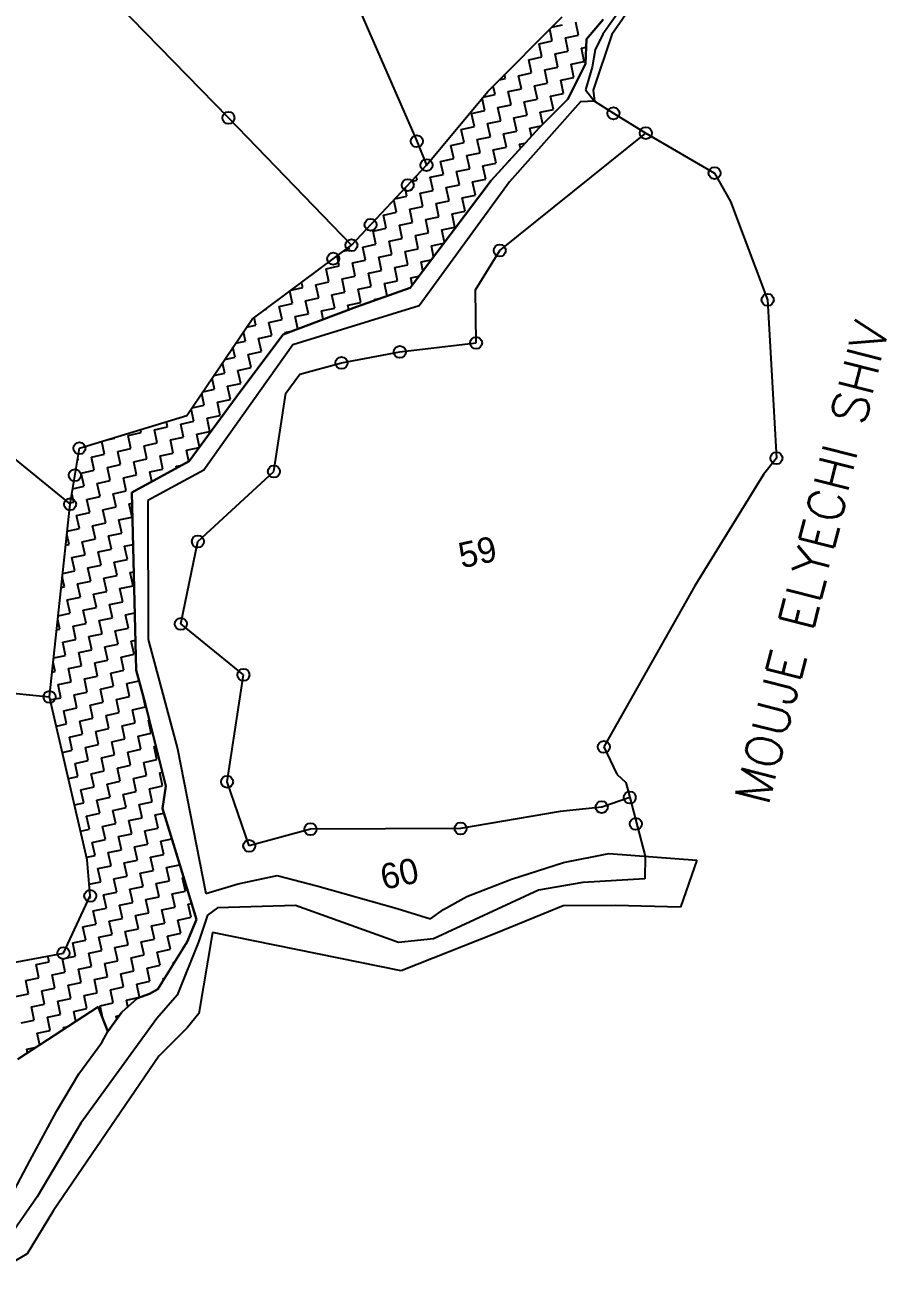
# Model space of a CAD drawing. Header units: metres. Extents: x 328584 to 331613, y 1804654 to 1807240.
# Drawn here: x 330993 to 331588, y 1805501 to 1806360 of the extents above; entities that cross this region are included whole.
import ezdxf

# ---------------------------------------------------------------- set-up
doc = ezdxf.new("R2010")
doc.units = ezdxf.units.M
doc.linetypes.add('DASHDOT', pattern=[25.4, 12.7, -6.35, 0, -6.35])
for name, color, linetype in [('OFF', 1, 'Continuous'), ('POLY_HATCH', 12, 'Continuous'), ('POLY_PARCEL', 6, 'Continuous'), ('POLY_WATER', 4, 'Continuous'), ('TEXT_MAPOUT', 7, 'Continuous'), ('TEXT_PARCEL', 7, 'Continuous'), ('V-BOUND_LINE', 7, 'Continuous'), ('V_BOUND_STREAM_LINE', 7, 'DASHDOT')]:
    doc.layers.add(name, color=color, linetype=linetype)
doc.styles.get("Standard").update_dxf_attribs({"font": 'simplex.shx'})
doc.styles.add('TEXT_MAP', font='', dxfattribs={"height": 0.5})
doc.styles.get('TEXT_MAP').set_extended_font_data('Kruti Dev 050')

msp = doc.modelspace()

# ---------------------------------------------------------------- linework, layer by layer
for centre in [(331399.37, 1806298.71), (331133.33, 1806295.62), (331421.76, 1806285.04), (331263.51, 1806279.4), (331270.22, 1806262.93), (331469.32, 1806257.41), (331257.24, 1806249.08), (331231.59, 1806221.71), (331218.29, 1806207.51), (331320.82, 1806203.85), (331205.79, 1806198.21), (331505.98, 1806169.76), (331304.45, 1806139.92), (331251.76, 1806133.76), (331211.47, 1806126.09), (331030.31, 1806067.12), (331512.01, 1806060.28), (331164.77, 1806051.04), (331027.2, 1806048.43), (331023.85, 1806028.4), (331112.21, 1806002.66), (331100.43, 1805945.63), (331143.69, 1805910.47), (331009.71, 1805895.19), (331392.73, 1805860.58), (331132.38, 1805836.51), (331391.27, 1805818.98), (331410.68, 1805825.63), (331190.05, 1805803.73), (331293.79, 1805804.18), (331414.86, 1805807.32), (331147.74, 1805792.17), (331037.86, 1805757.55), (331019.33, 1805718.05)]:
    msp.add_circle(centre, 4.16)
at = {"layer": 'OFF'}
msp.add_line((331457.14, 1805782.22), (331445.66, 1805749.89), dxfattribs=at)
at = {"layer": 'POLY_HATCH'}
for p, q in [((331312.51, 1806313.79), (331363.96, 1806365.54)), ((331392.21, 1806363.63), (331380.86, 1806350.01)), ((331380.86, 1806350.01), (331380.1, 1806332.84)), ((331380.1, 1806332.84), (331367.96, 1806308.5)), ((331270.22, 1806262.93), (331312.51, 1806313.79)), ((331367.96, 1806308.5), (331348.02, 1806288.66)), ((331348.02, 1806288.66), (331314.87, 1806252.32)), ((331218.29, 1806207.51), (331270.22, 1806262.93)), ((331314.87, 1806252.32), (331258.83, 1806178.13)), ((331149.66, 1806156.44), (331218.29, 1806207.51)), ((331258.83, 1806178.13), (331221.73, 1806164.9)), ((331104.54, 1806089.77), (331149.66, 1806156.44)), ((331221.73, 1806164.9), (331171.16, 1806145.89)), ((331171.16, 1806145.89), (331141.28, 1806105.91)), ((331141.28, 1806105.91), (331106.13, 1806058.17)), ((331030.31, 1806067.12), (331104.54, 1806089.77)), ((331023.85, 1806028.4), (331030.31, 1806067.12)), ((331106.13, 1806058.17), (331066.67, 1806036.6)), ((331066.67, 1806036.6), (331069.64, 1805913.73)), ((331009.71, 1805895.19), (331023.85, 1806028.4)), ((331069.64, 1805913.73), (331076.03, 1805889.93)), ((331035.79, 1805782.5), (331009.71, 1805895.19)), ((331076.03, 1805889.93), (331090.12, 1805833.39)), ((331090.12, 1805833.39), (331087.86, 1805818.01)), ((331087.86, 1805818.01), (331097.27, 1805787.48)), ((331097.27, 1805787.48), (331111.33, 1805741.23)), ((331037.86, 1805757.55), (331035.79, 1805782.5)), ((331019.33, 1805718.05), (331037.86, 1805757.55)), ((331111.33, 1805741.23), (331104.71, 1805725.75)), ((331104.71, 1805725.75), (331084.44, 1805693.03)), ((330983.6, 1805711.34), (331019.33, 1805718.05)), ((331084.44, 1805693.03), (331078.75, 1805689.99)), ((331070.37, 1805686.81), (331059.73, 1805677.27)), ((331078.75, 1805689.99), (331070.37, 1805686.81)), ((331043.3, 1805680.85), (330987.81, 1805644.64)), ((331049.94, 1805663.82), (331043.3, 1805680.85)), ((331059.73, 1805677.27), (331049.94, 1805663.82))]:
    msp.add_line(p, q, dxfattribs=at)
at = {"layer": 'POLY_HATCH', "linetype": 'Continuous'}
for p, q in [((331357.13, 1806348.83), (331355.38, 1806356.91)), ((331356.74, 1806358.27), (331364.26, 1806359.89)), ((331375.32, 1806352.77), (331373.35, 1806361.86)), ((331384.41, 1806354.73), (331384.88, 1806354.84)), ((331384.49, 1806354.36), (331384.41, 1806354.73)), ((331348.04, 1806346.87), (331357.13, 1806348.83)), ((331350, 1806337.77), (331348.04, 1806346.87)), ((331366.22, 1806350.8), (331375.32, 1806352.77)), ((331368.19, 1806341.71), (331366.22, 1806350.8)), ((331340.91, 1806335.81), (331350, 1806337.77)), ((331359.1, 1806339.74), (331368.19, 1806341.71)), ((331361.06, 1806330.65), (331359.1, 1806339.74)), ((331377.28, 1806343.67), (331380.61, 1806344.39)), ((331379.25, 1806334.58), (331377.28, 1806343.67)), ((331342.88, 1806326.71), (331340.91, 1806335.81)), ((331351.97, 1806328.68), (331361.06, 1806330.65)), ((331353.94, 1806319.59), (331351.97, 1806328.68)), ((331370.16, 1806332.61), (331379.25, 1806334.58)), ((331372.12, 1806323.52), (331370.16, 1806332.61)), ((331320.56, 1806321.89), (331324.69, 1806322.78)), ((331324.69, 1806322.78), (331324.11, 1806325.46)), ((331333.79, 1806324.75), (331342.88, 1806326.71)), ((331335.75, 1806315.65), (331333.79, 1806324.75)), ((331363.03, 1806321.56), (331372.12, 1806323.52)), ((331365, 1806312.46), (331363.03, 1806321.56)), ((331309.31, 1806309.93), (331317.57, 1806311.72)), ((331317.57, 1806311.72), (331316.3, 1806317.6)), ((331326.66, 1806313.69), (331335.75, 1806315.65)), ((331328.63, 1806304.59), (331326.66, 1806313.69)), ((331344.85, 1806317.62), (331353.94, 1806319.59)), ((331346.81, 1806308.53), (331344.85, 1806317.62)), ((331355.91, 1806310.5), (331365, 1806312.46)), ((331310.44, 1806300.66), (331308.62, 1806309.1)), ((331319.54, 1806302.63), (331328.63, 1806304.59)), ((331321.5, 1806293.53), (331319.54, 1806302.63)), ((331337.72, 1806306.56), (331346.81, 1806308.53)), ((331339.69, 1806297.47), (331337.72, 1806306.56)), ((331357.87, 1806301.4), (331355.91, 1806310.5)), ((331301.35, 1806298.69), (331310.44, 1806300.66)), ((331303.32, 1806289.6), (331301.35, 1806298.69)), ((331330.6, 1806295.5), (331339.69, 1806297.47)), ((331332.56, 1806286.41), (331330.6, 1806295.5)), ((331348.78, 1806299.44), (331357.87, 1806301.4)), ((331350.56, 1806291.2), (331348.78, 1806299.44)), ((331294.22, 1806287.63), (331303.32, 1806289.6)), ((331296.19, 1806278.54), (331294.22, 1806287.63)), ((331312.41, 1806291.57), (331321.5, 1806293.53)), ((331314.38, 1806282.48), (331312.41, 1806291.57)), ((331323.47, 1806284.44), (331332.56, 1806286.41)), ((331341.65, 1806288.38), (331349.42, 1806290.06)), ((331342.82, 1806282.97), (331341.65, 1806288.38)), ((331287.1, 1806276.57), (331296.19, 1806278.54)), ((331305.28, 1806280.51), (331314.38, 1806282.48)), ((331307.25, 1806271.42), (331305.28, 1806280.51)), ((331325.44, 1806275.35), (331323.47, 1806284.44)), ((331334.53, 1806277.32), (331338.44, 1806278.16)), ((331335.13, 1806274.54), (331334.53, 1806277.32)), ((331289.07, 1806267.48), (331287.1, 1806276.57)), ((331298.16, 1806269.45), (331307.25, 1806271.42)), ((331300.13, 1806260.36), (331298.16, 1806269.45)), ((331316.34, 1806273.38), (331325.44, 1806275.35)), ((331318.31, 1806264.29), (331316.34, 1806273.38)), ((331270.7, 1806263.51), (331270.88, 1806263.55)), ((331270.88, 1806263.55), (331270.85, 1806263.69)), ((331279.97, 1806265.51), (331289.07, 1806267.48)), ((331281.94, 1806256.42), (331279.97, 1806265.51)), ((331291.03, 1806258.39), (331300.13, 1806260.36)), ((331309.22, 1806262.32), (331318.31, 1806264.29)), ((331311.19, 1806253.23), (331309.22, 1806262.32)), ((331327.4, 1806266.26), (331327.62, 1806266.3)), ((331327.44, 1806266.1), (331327.4, 1806266.26)), ((331259.59, 1806251.59), (331263.76, 1806252.49)), ((331263.76, 1806252.49), (331263.13, 1806255.37)), ((331272.85, 1806254.46), (331281.94, 1806256.42)), ((331274.82, 1806245.36), (331272.85, 1806254.46)), ((331293, 1806249.3), (331291.03, 1806258.39)), ((331302.09, 1806251.26), (331311.19, 1806253.23)), ((331304.06, 1806242.17), (331302.09, 1806251.26)), ((331256.63, 1806241.43), (331255.4, 1806247.12)), ((331265.72, 1806243.4), (331274.82, 1806245.36)), ((331267.69, 1806234.3), (331265.72, 1806243.4)), ((331283.91, 1806247.33), (331293, 1806249.3)), ((331285.88, 1806238.24), (331283.91, 1806247.33)), ((331249.5, 1806230.37), (331247.67, 1806238.86)), ((331248.4, 1806239.65), (331256.63, 1806241.43)), ((331258.6, 1806232.34), (331267.69, 1806234.3)), ((331276.78, 1806236.27), (331285.88, 1806238.24)), ((331278.75, 1806227.18), (331276.78, 1806236.27)), ((331294.97, 1806240.2), (331304.06, 1806242.17)), ((331296.93, 1806231.11), (331294.97, 1806240.2)), ((331240.41, 1806228.4), (331249.5, 1806230.37)), ((331242.38, 1806219.31), (331240.41, 1806228.4)), ((331260.56, 1806223.24), (331258.6, 1806232.34)), ((331269.66, 1806225.21), (331278.75, 1806227.18)), ((331271.62, 1806216.12), (331269.66, 1806225.21)), ((331287.84, 1806229.14), (331296.93, 1806231.11)), ((331289.81, 1806220.05), (331287.84, 1806229.14)), ((331233.29, 1806217.34), (331242.38, 1806219.31)), ((331235.25, 1806208.25), (331233.29, 1806217.34)), ((331251.47, 1806221.28), (331260.56, 1806223.24)), ((331253.44, 1806212.18), (331251.47, 1806221.28)), ((331280.72, 1806218.08), (331289.81, 1806220.05)), ((331282.56, 1806209.55), (331280.72, 1806218.08)), ((331226.16, 1806206.28), (331235.25, 1806208.25)), ((331244.35, 1806210.22), (331253.44, 1806212.18)), ((331246.31, 1806201.12), (331244.35, 1806210.22)), ((331262.53, 1806214.15), (331271.62, 1806216.12)), ((331264.5, 1806205.06), (331262.53, 1806214.15)), ((331273.59, 1806207.03), (331282.03, 1806208.85)), ((331209.94, 1806193.26), (331208.44, 1806200.18)), ((331212.74, 1806203.38), (331217.07, 1806204.32)), ((331217.07, 1806204.32), (331216.64, 1806206.28)), ((331228.13, 1806197.19), (331226.16, 1806206.28)), ((331237.22, 1806199.16), (331246.31, 1806201.12)), ((331255.41, 1806203.09), (331264.5, 1806205.06)), ((331257.37, 1806194), (331255.41, 1806203.09)), ((331275.16, 1806199.76), (331273.59, 1806207.03)), ((331200.85, 1806191.29), (331209.94, 1806193.26)), ((331202.82, 1806182.2), (331200.85, 1806191.29)), ((331219.04, 1806195.22), (331228.13, 1806197.19)), ((331221, 1806186.13), (331219.04, 1806195.22)), ((331239.19, 1806190.06), (331237.22, 1806199.16)), ((331248.28, 1806192.03), (331257.37, 1806194)), ((331250.25, 1806182.94), (331248.28, 1806192.03)), ((331266.47, 1806195.97), (331273.44, 1806197.47)), ((331267.76, 1806189.96), (331266.47, 1806195.97)), ((331211.91, 1806184.16), (331221, 1806186.13)), ((331213.88, 1806175.07), (331211.91, 1806184.16)), ((331230.1, 1806188.1), (331239.19, 1806190.06)), ((331232.06, 1806179.01), (331230.1, 1806188.1)), ((331241.16, 1806180.97), (331250.25, 1806182.94)), ((331259.34, 1806184.91), (331264.84, 1806186.1)), ((331260.37, 1806180.17), (331259.34, 1806184.91)), ((331177.51, 1806167.2), (331175.65, 1806175.78)), ((331176.67, 1806176.54), (331184.63, 1806178.26)), ((331184.63, 1806178.26), (331183.85, 1806181.88)), ((331193.73, 1806180.23), (331202.82, 1806182.2)), ((331195.69, 1806171.14), (331193.73, 1806180.23)), ((331204.78, 1806173.1), (331213.88, 1806175.07)), ((331222.97, 1806177.04), (331232.06, 1806179.01)), ((331224.94, 1806167.95), (331222.97, 1806177.04)), ((331242.99, 1806172.48), (331241.16, 1806180.97)), ((331168.41, 1806165.24), (331177.51, 1806167.2)), ((331170.38, 1806156.14), (331168.41, 1806165.24)), ((331186.6, 1806169.17), (331195.69, 1806171.14)), ((331188.57, 1806160.08), (331186.6, 1806169.17)), ((331206.75, 1806164.01), (331204.78, 1806173.1)), ((331215.84, 1806165.98), (331224.94, 1806167.95)), ((331216.5, 1806162.93), (331215.84, 1806165.98)), ((331234.03, 1806169.91), (331238.5, 1806170.88)), ((331234.16, 1806169.33), (331234.03, 1806169.91)), ((331152.2, 1806152.21), (331151.06, 1806157.48)), ((331158.64, 1806163.12), (331159.32, 1806163.27)), ((331159.32, 1806163.27), (331159.25, 1806163.58)), ((331179.47, 1806158.11), (331188.57, 1806160.08)), ((331181.29, 1806149.7), (331179.47, 1806158.11)), ((331197.66, 1806162.04), (331206.75, 1806164.01)), ((331198.9, 1806156.32), (331197.66, 1806162.04)), ((331145.87, 1806150.84), (331152.2, 1806152.21)), ((331161.29, 1806154.18), (331170.38, 1806156.14)), ((331163.26, 1806145.08), (331161.29, 1806154.18)), ((331172.35, 1806147.05), (331176.83, 1806148.02)), ((331138.32, 1806139.69), (331145.07, 1806141.15)), ((331145.07, 1806141.15), (331143.68, 1806147.6)), ((331154.16, 1806143.12), (331163.26, 1806145.08)), ((331156.13, 1806134.02), (331154.16, 1806143.12)), ((331172.49, 1806146.39), (331172.35, 1806147.05)), ((331137.95, 1806130.09), (331136.46, 1806136.94)), ((331147.04, 1806132.06), (331156.13, 1806134.02)), ((331149.01, 1806122.96), (331147.04, 1806132.06)), ((331130.82, 1806119.03), (331129.25, 1806126.28)), ((331130.78, 1806128.54), (331137.95, 1806130.09)), ((331139.91, 1806121), (331149.01, 1806122.96)), ((331123.69, 1806107.97), (331122.04, 1806115.62)), ((331123.24, 1806117.39), (331130.82, 1806119.03)), ((331141.88, 1806111.91), (331139.91, 1806121)), ((331116.57, 1806096.91), (331114.83, 1806104.96)), ((331115.69, 1806106.24), (331123.69, 1806107.97)), ((331132.79, 1806109.94), (331141.88, 1806111.91)), ((331134.75, 1806100.85), (331132.79, 1806109.94)), ((331108.15, 1806095.09), (331116.57, 1806096.91)), ((331125.66, 1806098.88), (331134.75, 1806100.85)), ((331127.63, 1806089.79), (331125.66, 1806098.88)), ((331109.44, 1806085.85), (331107.62, 1806094.3)), ((331118.54, 1806087.82), (331127.63, 1806089.79)), ((331120.5, 1806078.73), (331118.54, 1806087.82)), ((331073.07, 1806077.98), (331072.63, 1806080.03)), ((331082.17, 1806079.95), (331091.26, 1806081.92)), ((331084.13, 1806070.86), (331082.17, 1806079.95)), ((331091.26, 1806081.92), (331090.49, 1806085.48)), ((331100.35, 1806083.89), (331109.44, 1806085.85)), ((331102.32, 1806074.79), (331100.35, 1806083.89)), ((331047.76, 1806062.99), (331045.84, 1806071.86)), ((331048.49, 1806072.66), (331054.89, 1806074.05)), ((331054.89, 1806074.05), (331054.77, 1806074.58)), ((331063.98, 1806076.02), (331073.07, 1806077.98)), ((331065.95, 1806066.92), (331063.98, 1806076.02)), ((331075.04, 1806068.89), (331084.13, 1806070.86)), ((331093.23, 1806072.83), (331102.32, 1806074.79)), ((331095.19, 1806063.73), (331093.23, 1806072.83)), ((331111.41, 1806076.76), (331120.5, 1806078.73)), ((331113.32, 1806067.94), (331111.41, 1806076.76)), ((331038.67, 1806061.02), (331047.76, 1806062.99)), ((331056.86, 1806064.96), (331065.95, 1806066.92)), ((331058.82, 1806055.86), (331056.86, 1806064.96)), ((331077.01, 1806059.8), (331075.04, 1806068.89)), ((331086.1, 1806061.77), (331095.19, 1806063.73)), ((331104.29, 1806065.7), (331113.07, 1806067.6)), ((331105.94, 1806058.07), (331104.29, 1806065.7)), ((331028.95, 1806058.92), (331029.58, 1806059.06)), ((331029.58, 1806059.06), (331029.23, 1806060.65)), ((331040.64, 1806051.93), (331038.67, 1806061.02)), ((331049.73, 1806053.9), (331058.82, 1806055.86)), ((331051.7, 1806044.81), (331049.73, 1806053.9)), ((331067.92, 1806057.83), (331077.01, 1806059.8)), ((331069.88, 1806048.74), (331067.92, 1806057.83)), ((331088.07, 1806052.67), (331086.1, 1806061.77)), ((331097.16, 1806054.64), (331101.31, 1806055.54)), ((331097.43, 1806053.41), (331097.16, 1806054.64)), ((331031.55, 1806049.96), (331040.64, 1806051.93)), ((331033.51, 1806040.87), (331031.55, 1806049.96)), ((331042.6, 1806042.84), (331051.7, 1806044.81)), ((331060.79, 1806046.77), (331069.88, 1806048.74)), ((331062.76, 1806037.68), (331060.79, 1806046.77)), ((331078.97, 1806050.71), (331088.07, 1806052.67)), ((331080.4, 1806044.11), (331078.97, 1806050.71)), ((331025.65, 1806039.17), (331033.51, 1806040.87)), ((331044.57, 1806033.75), (331042.6, 1806042.84)), ((331053.66, 1806035.71), (331062.76, 1806037.68)), ((331071.85, 1806039.65), (331072.5, 1806039.79)), ((331071.89, 1806039.46), (331071.85, 1806039.65)), ((331024, 1806029.3), (331026.39, 1806029.81)), ((331026.39, 1806029.81), (331025.09, 1806035.81)), ((331035.48, 1806031.78), (331044.57, 1806033.75)), ((331037.45, 1806022.69), (331035.48, 1806031.78)), ((331055.63, 1806026.62), (331053.66, 1806035.71)), ((331064.72, 1806028.59), (331066.86, 1806029.05)), ((331066.69, 1806019.49), (331064.72, 1806028.59)), ((331028.35, 1806020.72), (331037.45, 1806022.69)), ((331030.32, 1806011.63), (331028.35, 1806020.72)), ((331046.54, 1806024.65), (331055.63, 1806026.62)), ((331048.51, 1806015.56), (331046.54, 1806024.65)), ((331057.6, 1806017.53), (331066.69, 1806019.49)), ((331021.88, 1806009.8), (331030.32, 1806011.63)), ((331039.41, 1806013.59), (331048.51, 1806015.56)), ((331041.38, 1806004.5), (331039.41, 1806013.59)), ((331059.57, 1806008.44), (331057.6, 1806017.53)), ((331023.2, 1806000.57), (331021.65, 1806007.69)), ((331032.29, 1806002.53), (331041.38, 1806004.5)), ((331034.25, 1805993.44), (331032.29, 1806002.53)), ((331050.47, 1806006.47), (331059.57, 1806008.44)), ((331052.44, 1805997.38), (331050.47, 1806006.47)), ((331020.84, 1806000.06), (331023.2, 1806000.57)), ((331025.16, 1805991.47), (331034.25, 1805993.44)), ((331043.35, 1805995.41), (331052.44, 1805997.38)), ((331045.31, 1805986.32), (331043.35, 1805995.41)), ((331061.53, 1805999.34), (331067.54, 1806000.64)), ((331063.5, 1805990.25), (331061.53, 1805999.34)), ((331027.13, 1805982.38), (331025.16, 1805991.47)), ((331036.22, 1805984.35), (331045.31, 1805986.32)), ((331054.41, 1805988.28), (331063.5, 1805990.25)), ((331056.37, 1805979.19), (331054.41, 1805988.28)), ((331020, 1805971.32), (331018.52, 1805978.18)), ((331018.78, 1805980.57), (331027.13, 1805982.38)), ((331038.19, 1805975.26), (331036.22, 1805984.35)), ((331047.28, 1805977.22), (331056.37, 1805979.19)), ((331049.25, 1805968.13), (331047.28, 1805977.22)), ((331065.47, 1805981.16), (331068, 1805981.71)), ((331067.43, 1805972.07), (331065.47, 1805981.16)), ((331017.74, 1805970.83), (331020, 1805971.32)), ((331029.1, 1805973.29), (331038.19, 1805975.26)), ((331031.06, 1805964.2), (331029.1, 1805973.29)), ((331040.16, 1805966.16), (331049.25, 1805968.13)), ((331058.34, 1805970.1), (331067.43, 1805972.07)), ((331060.31, 1805961.01), (331058.34, 1805970.1)), ((331021.97, 1805962.23), (331031.06, 1805964.2)), ((331023.94, 1805953.14), (331021.97, 1805962.23)), ((331042.12, 1805957.07), (331040.16, 1805966.16)), ((331051.22, 1805959.04), (331060.31, 1805961.01)), ((331053.18, 1805949.95), (331051.22, 1805959.04)), ((331015.67, 1805951.35), (331023.94, 1805953.14)), ((331033.03, 1805955.1), (331042.12, 1805957.07)), ((331035, 1805946.01), (331033.03, 1805955.1)), ((331062.28, 1805951.91), (331068.69, 1805953.3)), ((331064.24, 1805942.82), (331062.28, 1805951.91)), ((331014.64, 1805941.61), (331016.81, 1805942.08)), ((331016.81, 1805942.08), (331015.39, 1805948.66)), ((331025.91, 1805944.04), (331035, 1805946.01)), ((331027.87, 1805934.95), (331025.91, 1805944.04)), ((331044.09, 1805947.98), (331053.18, 1805949.95)), ((331046.06, 1805938.89), (331044.09, 1805947.98)), ((331055.15, 1805940.85), (331064.24, 1805942.82)), ((331018.78, 1805932.99), (331027.87, 1805934.95)), ((331036.96, 1805936.92), (331046.06, 1805938.89)), ((331038.93, 1805927.83), (331036.96, 1805936.92)), ((331057.12, 1805931.76), (331055.15, 1805940.85)), ((331066.21, 1805933.73), (331069.14, 1805934.36)), ((331068.18, 1805924.64), (331066.21, 1805933.73)), ((331020.75, 1805923.89), (331018.78, 1805932.99)), ((331029.84, 1805925.86), (331038.93, 1805927.83)), ((331031.81, 1805916.77), (331029.84, 1805925.86)), ((331048.02, 1805929.79), (331057.12, 1805931.76)), ((331049.99, 1805920.7), (331048.02, 1805929.79)), ((331059.08, 1805922.67), (331068.18, 1805924.64)), ((331013.62, 1805912.83), (331012.25, 1805919.15)), ((331012.57, 1805922.12), (331020.75, 1805923.89)), ((331022.71, 1805914.8), (331031.81, 1805916.77)), ((331040.9, 1805918.73), (331049.99, 1805920.7)), ((331042.87, 1805909.64), (331040.9, 1805918.73)), ((331061.05, 1805913.58), (331059.08, 1805922.67)), ((331011.54, 1805912.38), (331013.62, 1805912.83)), ((331024.68, 1805905.71), (331022.71, 1805914.8)), ((331033.77, 1805907.67), (331042.87, 1805909.64)), ((331035.74, 1805898.58), (331033.77, 1805907.67)), ((331051.96, 1805911.61), (331061.05, 1805913.58)), ((331053.93, 1805902.52), (331051.96, 1805911.61)), ((331015.59, 1805903.74), (331024.68, 1805905.71)), ((331017.56, 1805894.65), (331015.59, 1805903.74)), ((331044.83, 1805900.55), (331053.93, 1805902.52)), ((331046.8, 1805891.46), (331044.83, 1805900.55)), ((331063.02, 1805904.48), (331071.62, 1805906.35)), ((331064.98, 1805895.39), (331063.02, 1805904.48)), ((331010.2, 1805893.06), (331017.56, 1805894.65)), ((331026.65, 1805896.62), (331035.74, 1805898.58)), ((331028.61, 1805887.52), (331026.65, 1805896.62)), ((331037.71, 1805889.49), (331046.8, 1805891.46)), ((331055.89, 1805893.42), (331064.98, 1805895.39)), ((331057.86, 1805884.33), (331055.89, 1805893.42)), ((331076.04, 1805888.27), (331074.25, 1805896.55)), ((331019.52, 1805885.56), (331028.61, 1805887.52)), ((331021.49, 1805876.46), (331019.52, 1805885.56)), ((331039.67, 1805880.4), (331037.71, 1805889.49)), ((331048.77, 1805882.36), (331057.86, 1805884.33)), ((331050.73, 1805873.27), (331048.77, 1805882.36)), ((331066.95, 1805886.3), (331076.04, 1805888.27)), ((331068.92, 1805877.21), (331066.95, 1805886.3)), ((331014.4, 1805874.93), (331021.49, 1805876.46)), ((331030.58, 1805878.43), (331039.67, 1805880.4)), ((331032.55, 1805869.34), (331030.58, 1805878.43)), ((331041.64, 1805871.3), (331050.73, 1805873.27)), ((331059.83, 1805875.24), (331068.92, 1805877.21)), ((331061.79, 1805866.15), (331059.83, 1805875.24)), ((331078.01, 1805879.17), (331078.68, 1805879.32)), ((331079.98, 1805870.08), (331078.01, 1805879.17)), ((331023.46, 1805867.37), (331032.55, 1805869.34)), ((331025.42, 1805858.28), (331023.46, 1805867.37)), ((331043.61, 1805862.21), (331041.64, 1805871.3)), ((331052.7, 1805864.18), (331061.79, 1805866.15)), ((331070.89, 1805868.11), (331079.98, 1805870.08)), ((331072.85, 1805859.02), (331070.89, 1805868.11)), ((331018.6, 1805856.8), (331025.42, 1805858.28)), ((331034.52, 1805860.25), (331043.61, 1805862.21)), ((331036.48, 1805851.15), (331034.52, 1805860.25)), ((331054.67, 1805855.09), (331052.7, 1805864.18)), ((331063.76, 1805857.05), (331072.85, 1805859.02)), ((331065.73, 1805847.96), (331063.76, 1805857.05)), ((331081.95, 1805860.99), (331083.18, 1805861.25)), ((331083.91, 1805851.9), (331081.95, 1805860.99)), ((331027.39, 1805849.19), (331036.48, 1805851.15)), ((331029.36, 1805840.09), (331027.39, 1805849.19)), ((331045.58, 1805853.12), (331054.67, 1805855.09)), ((331047.54, 1805844.03), (331045.58, 1805853.12)), ((331056.63, 1805845.99), (331065.73, 1805847.96)), ((331074.82, 1805849.93), (331083.91, 1805851.9)), ((331076.79, 1805840.84), (331074.82, 1805849.93)), ((331022.79, 1805838.67), (331029.36, 1805840.09)), ((331038.45, 1805842.06), (331047.54, 1805844.03)), ((331040.42, 1805832.97), (331038.45, 1805842.06)), ((331058.6, 1805836.9), (331056.63, 1805845.99)), ((331067.69, 1805838.87), (331076.79, 1805840.84)), ((331069.66, 1805829.78), (331067.69, 1805838.87)), ((331085.88, 1805842.8), (331087.68, 1805843.19)), ((331087.85, 1805833.71), (331085.88, 1805842.8)), ((331031.32, 1805831), (331040.42, 1805832.97)), ((331033.29, 1805821.91), (331031.32, 1805831)), ((331049.51, 1805834.93), (331058.6, 1805836.9)), ((331051.48, 1805825.84), (331049.51, 1805834.93)), ((331078.75, 1805831.74), (331087.85, 1805833.71)), ((331080.72, 1805822.65), (331078.75, 1805831.74)), ((331026.99, 1805820.54), (331033.29, 1805821.91)), ((331042.38, 1805823.88), (331051.48, 1805825.84)), ((331044.35, 1805814.78), (331042.38, 1805823.88)), ((331060.57, 1805827.81), (331069.66, 1805829.78)), ((331062.54, 1805818.72), (331060.57, 1805827.81)), ((331071.63, 1805820.68), (331080.72, 1805822.65)), ((331035.26, 1805812.82), (331044.35, 1805814.78)), ((331053.44, 1805816.75), (331062.54, 1805818.72)), ((331055.41, 1805807.66), (331053.44, 1805816.75)), ((331073.6, 1805811.59), (331071.63, 1805820.68)), ((331082.69, 1805813.56), (331088.82, 1805814.89)), ((331084.66, 1805804.47), (331082.69, 1805813.56)), ((331037.23, 1805803.72), (331035.26, 1805812.82)), ((331046.32, 1805805.69), (331055.41, 1805807.66)), ((331048.28, 1805796.6), (331046.32, 1805805.69)), ((331064.5, 1805809.62), (331073.6, 1805811.59)), ((331066.47, 1805800.53), (331064.5, 1805809.62)), ((331075.56, 1805802.5), (331084.66, 1805804.47)), ((331031.18, 1805802.42), (331037.23, 1805803.72)), ((331039.19, 1805794.63), (331048.28, 1805796.6)), ((331057.38, 1805798.56), (331066.47, 1805800.53)), ((331059.34, 1805789.47), (331057.38, 1805798.56)), ((331077.53, 1805793.41), (331075.56, 1805802.5)), ((331086.62, 1805795.37), (331094.32, 1805797.04)), ((331041.16, 1805785.54), (331039.19, 1805794.63)), ((331050.25, 1805787.51), (331059.34, 1805789.47)), ((331052.22, 1805778.41), (331050.25, 1805787.51)), ((331068.44, 1805791.44), (331077.53, 1805793.41)), ((331070.4, 1805782.35), (331068.44, 1805791.44)), ((331088.59, 1805786.28), (331086.62, 1805795.37)), ((331035.38, 1805784.29), (331041.16, 1805785.54)), ((331061.31, 1805780.38), (331070.4, 1805782.35)), ((331063.28, 1805771.29), (331061.31, 1805780.38)), ((331079.5, 1805784.31), (331088.59, 1805786.28)), ((331081.46, 1805775.22), (331079.5, 1805784.31)), ((331090.56, 1805777.19), (331099.65, 1805779.16)), ((331099.65, 1805779.16), (331099.27, 1805780.89)), ((331043.13, 1805776.45), (331052.22, 1805778.41)), ((331045.09, 1805767.35), (331043.13, 1805776.45)), ((331054.19, 1805769.32), (331063.28, 1805771.29)), ((331072.37, 1805773.25), (331081.46, 1805775.22)), ((331074.34, 1805764.16), (331072.37, 1805773.25)), ((331092.52, 1805768.1), (331090.56, 1805777.19)), ((331101.62, 1805770.06), (331102.51, 1805770.26)), ((331103.58, 1805760.97), (331101.62, 1805770.06)), ((331037.19, 1805765.64), (331045.09, 1805767.35)), ((331056.15, 1805760.23), (331054.19, 1805769.32)), ((331065.25, 1805762.19), (331074.34, 1805764.16)), ((331067.21, 1805753.1), (331065.25, 1805762.19)), ((331083.43, 1805766.13), (331092.52, 1805768.1)), ((331085.4, 1805757.04), (331083.43, 1805766.13)), ((331037.19, 1805756.12), (331037.97, 1805756.29)), ((331037.97, 1805756.29), (331037.75, 1805757.32)), ((331047.06, 1805758.26), (331056.15, 1805760.23)), ((331049.03, 1805749.17), (331047.06, 1805758.26)), ((331058.12, 1805751.13), (331067.21, 1805753.1)), ((331076.31, 1805755.07), (331085.4, 1805757.04)), ((331078.27, 1805745.98), (331076.31, 1805755.07)), ((331094.49, 1805759), (331103.58, 1805760.97)), ((331096.46, 1805749.91), (331094.49, 1805759)), ((331039.94, 1805747.2), (331049.03, 1805749.17)), ((331041.9, 1805738.11), (331039.94, 1805747.2)), ((331060.09, 1805742.04), (331058.12, 1805751.13)), ((331069.18, 1805744.01), (331078.27, 1805745.98)), ((331087.36, 1805747.94), (331096.46, 1805749.91)), ((331089.33, 1805738.85), (331087.36, 1805747.94)), ((331105.55, 1805751.88), (331107.94, 1805752.39)), ((331107.52, 1805742.79), (331105.55, 1805751.88)), ((331032.81, 1805736.14), (331041.9, 1805738.11)), ((331034.78, 1805727.05), (331032.81, 1805736.14)), ((331050.99, 1805740.08), (331060.09, 1805742.04)), ((331052.96, 1805730.98), (331050.99, 1805740.08)), ((331071.15, 1805734.92), (331069.18, 1805744.01)), ((331080.24, 1805736.88), (331089.33, 1805738.85)), ((331082.21, 1805727.79), (331080.24, 1805736.88)), ((331098.42, 1805740.82), (331107.52, 1805742.79)), ((331100.39, 1805731.73), (331098.42, 1805740.82)), ((331025.68, 1805725.08), (331034.78, 1805727.05)), ((331043.87, 1805729.02), (331052.96, 1805730.98)), ((331045.84, 1805719.92), (331043.87, 1805729.02)), ((331062.05, 1805732.95), (331071.15, 1805734.92)), ((331064.02, 1805723.86), (331062.05, 1805732.95)), ((331073.11, 1805725.82), (331082.21, 1805727.79)), ((331091.3, 1805729.76), (331100.39, 1805731.73)), ((331093.27, 1805720.67), (331091.3, 1805729.76)), ((331027.65, 1805715.99), (331025.68, 1805725.08)), ((331036.74, 1805717.96), (331045.84, 1805719.92)), ((331054.93, 1805721.89), (331064.02, 1805723.86)), ((331056.9, 1805712.8), (331054.93, 1805721.89)), ((331075.08, 1805716.73), (331073.11, 1805725.82)), ((331084.17, 1805718.7), (331093.27, 1805720.67)), ((331086.14, 1805709.61), (331084.17, 1805718.7)), ((331102.36, 1805722.63), (331102.84, 1805722.74)), ((331102.47, 1805722.14), (331102.36, 1805722.63)), ((331000.37, 1805710.09), (331009.47, 1805712.06)), ((331002.34, 1805701), (331000.37, 1805710.09)), ((331009.47, 1805712.06), (331008.6, 1805716.04)), ((331018.56, 1805714.02), (331027.65, 1805715.99)), ((331020.53, 1805704.93), (331018.56, 1805714.02)), ((331038.71, 1805708.86), (331036.74, 1805717.96)), ((331047.8, 1805710.83), (331056.9, 1805712.8)), ((331049.77, 1805701.74), (331047.8, 1805710.83)), ((331065.99, 1805714.76), (331075.08, 1805716.73)), ((331067.96, 1805705.67), (331065.99, 1805714.76)), ((331095.23, 1805711.57), (331096.03, 1805711.75)), ((331095.41, 1805710.74), (331095.23, 1805711.57)), ((331011.43, 1805702.96), (331020.53, 1805704.93)), ((331013.4, 1805693.87), (331011.43, 1805702.96)), ((331029.62, 1805706.9), (331038.71, 1805708.86)), ((331031.59, 1805697.8), (331029.62, 1805706.9)), ((331040.68, 1805699.77), (331049.77, 1805701.74)), ((331058.86, 1805703.71), (331067.96, 1805705.67)), ((331060.83, 1805694.61), (331058.86, 1805703.71)), ((331077.05, 1805707.64), (331086.14, 1805709.61)), ((331079.01, 1805698.55), (331077.05, 1805707.64)), ((330993.25, 1805699.03), (331002.34, 1805701)), ((330995.22, 1805689.94), (330993.25, 1805699.03)), ((331004.31, 1805691.9), (331013.4, 1805693.87)), ((331022.49, 1805695.84), (331031.59, 1805697.8)), ((331024.46, 1805686.74), (331022.49, 1805695.84)), ((331042.64, 1805690.68), (331040.68, 1805699.77)), ((331051.74, 1805692.65), (331060.83, 1805694.61)), ((331053.7, 1805683.55), (331051.74, 1805692.65)), ((331069.92, 1805696.58), (331079.01, 1805698.55)), ((331071.89, 1805687.49), (331069.92, 1805696.58)), ((331088.11, 1805700.51), (331089.23, 1805700.76)), ((331088.36, 1805699.35), (331088.11, 1805700.51)), ((330986.12, 1805687.97), (330995.22, 1805689.94)), ((331006.27, 1805682.81), (331004.31, 1805691.9)), ((331015.37, 1805684.78), (331024.46, 1805686.74)), ((331017.33, 1805675.69), (331015.37, 1805684.78)), ((331033.55, 1805688.71), (331042.64, 1805690.68)), ((331035.52, 1805679.62), (331033.55, 1805688.71)), ((331062.8, 1805685.52), (331071.89, 1805687.49)), ((331063.79, 1805680.91), (331062.8, 1805685.52)), ((330997.18, 1805680.84), (331006.27, 1805682.81)), ((330999.15, 1805671.75), (330997.18, 1805680.84)), ((331008.24, 1805673.72), (331017.33, 1805675.69)), ((331026.43, 1805677.65), (331035.52, 1805679.62)), ((331027.91, 1805670.81), (331026.43, 1805677.65)), ((331044.61, 1805681.59), (331053.7, 1805683.55)), ((331046.58, 1805672.49), (331044.61, 1805681.59)), ((330990.06, 1805669.78), (330999.15, 1805671.75)), ((331010.21, 1805664.63), (331008.24, 1805673.72)), ((331019.3, 1805666.59), (331022.51, 1805667.29)), ((331046.56, 1805672.49), (331046.58, 1805672.49)), ((331055.67, 1805674.46), (331058.07, 1805674.98)), ((331056.13, 1805672.32), (331055.67, 1805674.46)), ((331001.12, 1805662.66), (331010.21, 1805664.63)), ((331002.89, 1805654.48), (331001.12, 1805662.66)), ((331019.57, 1805665.37), (331019.3, 1805666.59)), ((330993.99, 1805651.6), (331000.7, 1805653.05)), ((330994.55, 1805649.04), (330993.99, 1805651.6))]:
    msp.add_line(p, q, dxfattribs=at)
at = {"layer": 'POLY_PARCEL'}
for p, q in [((331213.3, 1806394.83), (331263.51, 1806279.4)), ((331133.33, 1806295.62), (331057.23, 1806373.76)), ((331312.51, 1806313.79), (331363.96, 1806365.54)), ((331270.22, 1806262.93), (331312.51, 1806313.79)), ((331218.29, 1806207.51), (331133.33, 1806295.62)), ((331263.51, 1806279.4), (331270.22, 1806262.93)), ((331320.82, 1806203.85), (331421.76, 1806285.04)), ((331218.29, 1806207.51), (331270.22, 1806262.93)), ((331149.66, 1806156.44), (331218.29, 1806207.51)), ((331304.15, 1806176.67), (331320.82, 1806203.85)), ((331304.45, 1806139.92), (331304.15, 1806176.67)), ((331104.54, 1806089.77), (331149.66, 1806156.44)), ((330884.62, 1806141.9), (331023.85, 1806028.4)), ((331251.76, 1806133.76), (331304.45, 1806139.92)), ((331211.47, 1806126.09), (331251.76, 1806133.76)), ((331182.74, 1806118.31), (331211.47, 1806126.09)), ((331172.99, 1806105.2), (331182.74, 1806118.31)), ((331164.77, 1806051.04), (331172.99, 1806105.2)), ((331030.31, 1806067.12), (331104.54, 1806089.77)), ((331023.85, 1806028.4), (331030.31, 1806067.12)), ((331112.21, 1806002.66), (331164.77, 1806051.04)), ((331009.71, 1805895.19), (331023.85, 1806028.4)), ((331100.43, 1805945.63), (331112.21, 1806002.66)), ((331143.69, 1805910.47), (331100.43, 1805945.63)), ((331132.38, 1805836.51), (331143.69, 1805910.47)), ((330925.87, 1805903.81), (331009.71, 1805895.19)), ((331035.79, 1805782.5), (331009.71, 1805895.19)), ((331147.74, 1805792.17), (331132.38, 1805836.51)), ((331410.68, 1805825.63), (331391.27, 1805818.98)), ((331362.57, 1805815.91), (331293.79, 1805804.18)), ((331391.27, 1805818.98), (331362.57, 1805815.91)), ((331190.05, 1805803.73), (331147.74, 1805792.17)), ((331293.79, 1805804.18), (331190.05, 1805803.73)), ((331037.86, 1805757.55), (331035.79, 1805782.5)), ((331019.33, 1805718.05), (331037.86, 1805757.55)), ((330983.6, 1805711.34), (331019.33, 1805718.05)), ((330987.81, 1805644.64), (331043.3, 1805680.85)), ((331043.3, 1805680.85), (331049.94, 1805663.82))]:
    msp.add_line(p, q, dxfattribs=at)
at = {"layer": 'POLY_WATER'}
for p, q in [((331474.6, 1806462.83), (331398.27, 1806353.22)), ((331380.86, 1806350.01), (331392.21, 1806363.63)), ((331380.1, 1806332.84), (331380.86, 1806350.01)), ((331398.27, 1806353.22), (331385.36, 1806314.77)), ((331367.96, 1806308.5), (331380.1, 1806332.84)), ((331385.36, 1806314.77), (331386.24, 1806307.15)), ((331376.55, 1806306.66), (331327.61, 1806251.38)), ((331348.02, 1806288.66), (331367.96, 1806308.5)), ((331386.24, 1806307.15), (331376.55, 1806306.66)), ((331314.87, 1806252.32), (331348.02, 1806288.66)), ((331258.83, 1806178.13), (331314.87, 1806252.32)), ((331327.61, 1806251.38), (331265.15, 1806165.58)), ((331221.73, 1806164.9), (331258.83, 1806178.13)), ((331265.15, 1806165.58), (331177.77, 1806138.6)), ((331171.16, 1806145.89), (331221.73, 1806164.9)), ((331141.28, 1806105.91), (331171.16, 1806145.89)), ((331177.77, 1806138.6), (331116.33, 1806052.07)), ((331106.13, 1806058.17), (331141.28, 1806105.91)), ((331066.67, 1806036.6), (331106.13, 1806058.17)), ((331116.33, 1806052.07), (331077.65, 1806031.02)), ((331069.64, 1805913.73), (331066.67, 1806036.6)), ((331077.65, 1806031.02), (331077.94, 1805934.88)), ((331077.94, 1805934.88), (331098.17, 1805859.33)), ((331076.03, 1805889.93), (331069.64, 1805913.73)), ((331090.12, 1805833.39), (331076.03, 1805889.93)), ((331098.17, 1805859.33), (331117.76, 1805759.23)), ((331087.86, 1805818.01), (331090.12, 1805833.39)), ((331097.27, 1805787.48), (331087.86, 1805818.01)), ((331111.33, 1805741.23), (331097.27, 1805787.48)), ((331329.06, 1805769.26), (331364.88, 1805780.67)), ((331364.88, 1805780.67), (331396.16, 1805786.99)), ((331396.16, 1805786.99), (331457.14, 1805782.22)), ((331139.99, 1805766), (331167.06, 1805771.81)), ((331167.06, 1805771.81), (331194.47, 1805764.61)), ((331117.76, 1805759.23), (331139.99, 1805766)), ((331194.47, 1805764.61), (331250, 1805748.99)), ((331298.12, 1805757.14), (331329.06, 1805769.26)), ((331281.92, 1805748.19), (331298.12, 1805757.14)), ((331250, 1805748.99), (331272.89, 1805741.71)), ((331272.89, 1805741.71), (331281.92, 1805748.19)), ((331364.56, 1805750.71), (331317.91, 1805731.56)), ((331400.81, 1805750.85), (331364.56, 1805750.71)), ((331445.66, 1805749.89), (331400.81, 1805750.85)), ((331104.71, 1805725.75), (331111.33, 1805741.23)), ((331122.42, 1805732.25), (331112.76, 1805676.26)), ((331252.76, 1805705.69), (331122.42, 1805732.25)), ((331317.91, 1805731.56), (331252.76, 1805705.69)), ((331084.44, 1805693.03), (331104.71, 1805725.75)), ((331078.75, 1805689.99), (331084.44, 1805693.03)), ((331059.73, 1805677.27), (331070.37, 1805686.81)), ((331070.37, 1805686.81), (331078.75, 1805689.99)), ((331049.94, 1805663.82), (331059.73, 1805677.27)), ((331112.76, 1805676.26), (331104.92, 1805666.41)), ((331045.72, 1805656.12), (331049.94, 1805663.82)), ((331104.92, 1805666.41), (331085.14, 1805646.74)), ((331029.97, 1805634.59), (331045.72, 1805656.12)), ((331085.14, 1805646.74), (331012.35, 1805540.17)), ((331014.62, 1805609.08), (331029.97, 1805634.59)), ((330996.14, 1805574.5), (331014.62, 1805609.08)), ((330978.73, 1805541.75), (330996.14, 1805574.5)), ((331012.35, 1805540.17), (330994.18, 1805510.17)), ((330994.18, 1805510.17), (330978.5, 1805500.89))]:
    msp.add_line(p, q, dxfattribs=at)
at = {"layer": 'V-BOUND_LINE'}
for p, q in [((331386.24, 1806307.15), (331399.37, 1806298.71)), ((331399.37, 1806298.71), (331421.76, 1806285.04)), ((331421.76, 1806285.04), (331469.32, 1806257.41)), ((331469.32, 1806257.41), (331480.41, 1806237.82)), ((331480.41, 1806237.82), (331505.98, 1806169.76)), ((331505.98, 1806169.76), (331512.01, 1806060.28)), ((331512.01, 1806060.28), (331503.05, 1806049.01)), ((331503.05, 1806049.01), (331455.54, 1805971.91)), ((331455.54, 1805971.91), (331392.73, 1805860.58)), ((331392.73, 1805860.58), (331401.77, 1805841.76)), ((331401.77, 1805841.76), (331408.01, 1805835.89)), ((331408.01, 1805835.89), (331410.68, 1805825.63)), ((331410.68, 1805825.63), (331421.34, 1805785.02))]:
    msp.add_line(p, q, dxfattribs=at)
at = {"layer": 'V_BOUND_STREAM_LINE', "ltscale": 10}
for p, q in [((331431.32, 1806408.91), (331392.15, 1806353.44)), ((331392.15, 1806353.44), (331386.66, 1806342.56)), ((331386.66, 1806342.56), (331384.77, 1806330.59)), ((331384.77, 1806330.59), (331380.05, 1806314.85)), ((331380.05, 1806314.85), (331386.24, 1806307.15)), ((331421.34, 1805785.02), (331421.05, 1805769.38)), ((331347.69, 1805761.64), (331274.99, 1805727.86)), ((331378.19, 1805766.89), (331347.69, 1805761.64)), ((331421.05, 1805769.38), (331378.19, 1805766.89)), ((331118.82, 1805744.19), (331112.77, 1805726.18)), ((331125.84, 1805749.33), (331118.82, 1805744.19)), ((331179.71, 1805751.05), (331125.84, 1805749.33)), ((331250.82, 1805725.35), (331179.71, 1805751.05)), ((331274.99, 1805727.86), (331250.82, 1805725.35)), ((331112.77, 1805726.18), (331098, 1805689)), ((331098, 1805689), (331083.87, 1805672.85)), ((331083.87, 1805672.85), (331031.26, 1805600.52)), ((331031.26, 1805600.52), (331001.05, 1805549.41)), ((331001.05, 1805549.41), (330979.69, 1805518.6))]:
    msp.add_line(p, q, dxfattribs=at)

# ---------------------------------------------------------------- texts
at = {"layer": 'TEXT_MAPOUT'}
msp.add_text('MOUJE ELYECHI SHIV', height=24.417, rotation=75.82599, dxfattribs=at).set_placement((331506.38, 1805819.18))
at = {"layer": 'TEXT_PARCEL', "style": 'TEXT_MAP'}
for s, p in [('59', (331294.5, 1805984.02)), ('60', (331240.55, 1805761.68))]:
    msp.add_text(s, height=17.58, rotation=12.20696, dxfattribs=at).set_placement(p)

doc.saveas('drawing.dxf')
